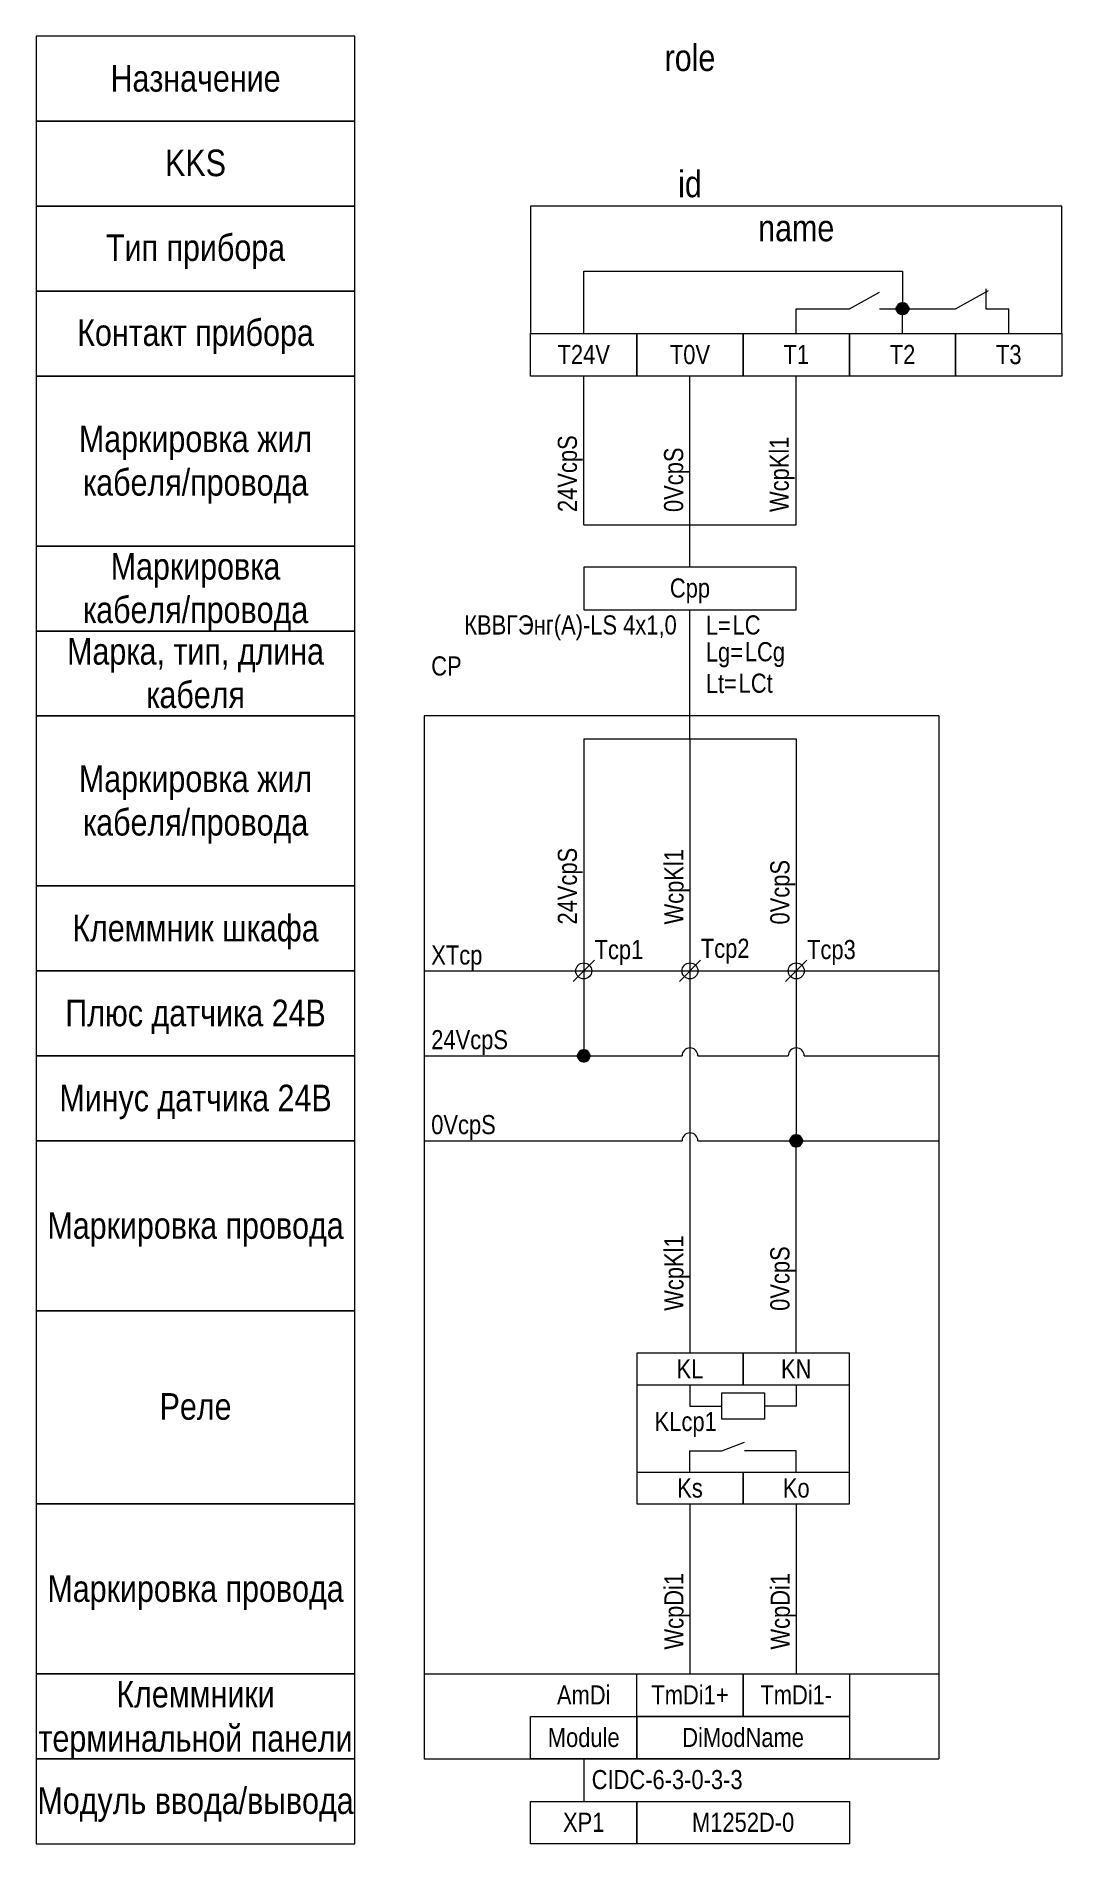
# Model space of a CAD drawing. Header units: millimetres. Extents: x 20 to 117, y -175 to -5.
import ezdxf

# ---------------------------------------------------------------- set-up
doc = ezdxf.new("R2010")
doc.units = ezdxf.units.MM
doc.header["$MEASUREMENT"] = 0
doc.linetypes.add('1_1', pattern=[2000, 1000, -1000])
doc.linetypes.add('4_2_1_2', pattern=[6702.777624, 3527.777672, -1763.888836, 0, -1411.111116])
for name, color, linetype in [('cp_names', 7, 'Continuous'), ('cp_params_di', 7, 'Continuous'), ('cp_static_di', 7, 'Continuous'), ('cp_static_do', 7, 'Continuous'), ('id_names', 7, 'Continuous'), ('id_params_di', 7, 'Continuous'), ('id_params_do', 7, 'Continuous'), ('id_static_di', 7, 'Continuous'), ('id_static_do', 7, 'Continuous')]:
    doc.layers.add(name, color=color, linetype=linetype)
doc.styles.add('СГЕНЕРИР_СТИЛЬ_1', font='ARIALN.TTF')

msp = doc.modelspace()

# ---------------------------------------------------------------- hatches: boundary and pattern name
at = {"layer": 'cp_static_di', "linetype": 'Continuous', "lineweight": 0, "true_color": 0x000000}
for points in [[(71.13, -101), (71.16, -101.15), (71.24, -101.28), (71.37, -101.37), (71.53, -101.4), (71.68, -101.37), (71.81, -101.28), (71.9, -101.15), (71.93, -101), (71.9, -100.85), (71.81, -100.72), (71.68, -100.63), (71.53, -100.6), (71.37, -100.63), (71.24, -100.72), (71.16, -100.85)], [(91.13, -109), (91.16, -109.15), (91.24, -109.28), (91.37, -109.37), (91.53, -109.4), (91.68, -109.37), (91.81, -109.28), (91.9, -109.15), (91.93, -109), (91.9, -108.85), (91.81, -108.72), (91.68, -108.63), (91.53, -108.6), (91.37, -108.63), (91.24, -108.72), (91.16, -108.85)]]:
    msp.add_hatch(color=18, dxfattribs=at).paths.add_polyline_path(points)
at = {"layer": 'id_static_di', "linetype": 'Continuous', "lineweight": 0, "true_color": 0x000000}
msp.add_hatch(color=18, dxfattribs=at).paths.add_polyline_path([(101.13, -30.66), (101.16, -30.81), (101.24, -30.94), (101.37, -31.03), (101.53, -31.06), (101.68, -31.03), (101.81, -30.94), (101.9, -30.81), (101.93, -30.66), (101.9, -30.5), (101.81, -30.37), (101.68, -30.29), (101.53, -30.26), (101.37, -30.29), (101.24, -30.37), (101.16, -30.5)])

# ---------------------------------------------------------------- linework, layer by layer
at = {"layer": 'cp_names', "color": 7, "linetype": 'Continuous', "lineweight": 15, "ltscale": 100}
for points in [[(20, -85), (50, -85), (50, -69), (20, -69)], [(20, -93), (50, -93), (50, -85), (20, -85)], [(20, -101), (50, -101), (50, -93), (20, -93)], [(20, -109), (50, -109), (50, -101), (20, -101)], [(20, -125), (50, -125), (50, -109), (20, -109)], [(20, -143.18), (50, -143.18), (50, -125), (20, -125)], [(20, -159.18), (50, -159.18), (50, -143.18), (20, -143.18)], [(20, -167.18), (50, -167.18), (50, -159.18), (20, -159.18)], [(20, -175.18), (50, -175.18), (50, -167.18), (20, -167.18)]]:
    msp.add_lwpolyline(points, close=True, dxfattribs=at)
at = {"layer": 'cp_static_di', "color": 7, "linetype": '1_1', "lineweight": 15, "ltscale": 100}
for p, q in [((104.94, -69), (56.53, -69)), ((56.53, -69), (56.53, -167.18)), ((104.94, -69), (104.94, -167.18))]:
    msp.add_line(p, q, dxfattribs=at)
at = {"layer": 'cp_static_di', "color": 7, "linetype": 'Continuous', "lineweight": 15, "ltscale": 100}
for p, q in [((71.53, -71.14), (91.53, -71.14)), ((71.53, -71.14), (71.53, -93)), ((81.53, -71.14), (81.53, -93)), ((91.53, -71.14), (91.53, -93)), ((70.53, -94), (72.53, -92)), ((71.53, -93), (71.53, -100.6)), ((80.53, -94), (82.53, -92)), ((81.53, -93), (81.53, -129)), ((90.53, -94), (92.53, -92)), ((91.53, -93), (91.53, -109)), ((56.53, -101), (80.78, -101)), ((82.28, -101), (90.78, -101)), ((92.28, -101), (104.94, -101)), ((56.53, -109), (80.78, -109)), ((82.28, -109), (104.94, -109)), ((91.53, -129), (91.53, -109.4)), ((81.53, -143.18), (81.53, -159.18)), ((91.53, -143.18), (91.53, -159.18)), ((56.53, -159.18), (104.94, -159.18)), ((56.53, -167.18), (104.94, -167.18))]:
    msp.add_line(p, q, dxfattribs=at)
at = {"layer": 'cp_static_di', "color": 7, "linetype": '4_2_1_2', "lineweight": 15, "ltscale": 100}
msp.add_line((56.53, -93), (104.94, -93), dxfattribs=at)
at = {"layer": 'cp_static_di', "color": 7, "linetype": 'Continuous', "lineweight": 15, "ltscale": 100}
for points in [[(76.53, -143.18), (96.53, -143.18), (96.53, -129), (76.53, -129)], [(76.53, -131.96), (86.53, -131.96), (86.53, -129), (76.53, -129)], [(86.53, -131.96), (96.53, -131.96), (96.53, -129), (86.53, -129)], [(88.53, -132.72), (88.53, -135.21), (84.53, -135.21), (84.53, -132.72)], [(76.53, -143.18), (86.53, -143.18), (86.53, -140.21), (76.53, -140.21)], [(86.53, -143.18), (96.53, -143.18), (96.53, -140.21), (86.53, -140.21)], [(76.53, -159.18), (86.53, -159.18), (86.53, -163.18), (76.53, -163.18)], [(86.53, -159.18), (96.53, -159.18), (96.53, -163.18), (86.53, -163.18)], [(76.53, -163.18), (96.53, -163.18), (96.53, -167.18), (76.53, -167.18)]]:
    msp.add_lwpolyline(points, close=True, dxfattribs=at)
for points in [[(81.53, -131.96), (81.53, -133.96), (84.53, -133.96)], [(91.53, -131.96), (91.53, -133.96), (88.53, -133.96)], [(84.53, -138.18), (86.67, -137.35)], [(81.53, -140.21), (81.53, -138.18), (84.53, -138.18)], [(88.53, -138.18), (86.67, -138.18)], [(91.53, -140.21), (91.53, -138.18), (88.53, -138.18)]]:
    msp.add_lwpolyline(points, dxfattribs=at)
for centre in [(71.53, -93), (81.53, -93), (91.53, -93)]:
    msp.add_circle(centre, 0.75, dxfattribs=at)
at = {"layer": 'cp_static_di', "color": 7, "linetype": 'Continuous', "lineweight": 70, "ltscale": 100}
for centre in [(71.53, -101), (91.53, -109)]:
    msp.add_circle(centre, 0.4, dxfattribs=at)
at = {"layer": 'cp_static_di', "color": 7, "linetype": 'Continuous', "lineweight": 15, "ltscale": 100}
for centre in [(81.53, -101), (91.53, -101), (81.53, -109)]:
    msp.add_arc(centre, 0.75, 0, 180, dxfattribs=at)
at = {"layer": 'cp_static_do', "color": 7, "linetype": 'Continuous', "lineweight": 15, "ltscale": 100}
msp.add_line((71.53, -167.18), (71.53, -171.18), dxfattribs=at)
for points in [[(76.53, -167.18), (66.53, -167.18), (66.53, -163.18), (76.53, -163.18)], [(76.53, -175.18), (66.53, -175.18), (66.53, -171.18), (76.53, -171.18)], [(76.53, -171.18), (96.53, -171.18), (96.53, -175.18), (76.53, -175.18)]]:
    msp.add_lwpolyline(points, close=True, dxfattribs=at)
at = {"layer": 'id_names', "color": 7, "linetype": 'Continuous', "lineweight": 15, "ltscale": 100}
for points in [[(20, -13), (50, -13), (50, -5), (20, -5)], [(20, -21), (50, -21), (50, -13), (20, -13)], [(20, -29), (50, -29), (50, -21), (20, -21)], [(20, -37), (50, -37), (50, -29), (20, -29)], [(20, -53), (50, -53), (50, -37), (20, -37)], [(20, -61), (50, -61), (50, -53), (20, -53)], [(20, -69), (50, -69), (50, -61), (20, -61)]]:
    msp.add_lwpolyline(points, close=True, dxfattribs=at)
at = {"layer": 'id_static_di', "color": 7, "linetype": 'Continuous', "lineweight": 15, "ltscale": 100}
for p, q in [((71.53, -33), (71.53, -27.14)), ((71.53, -27.14), (101.53, -27.14)), ((101.53, -27.14), (101.53, -30.66)), ((109.37, -28.8), (109.37, -30.66)), ((96.53, -30.66), (99.37, -29.09)), ((106.53, -30.66), (109.63, -28.95)), ((91.53, -33), (91.53, -30.66)), ((91.53, -30.66), (96.53, -30.66)), ((99.37, -30.66), (106.53, -30.66)), ((101.53, -33), (101.53, -31.06)), ((109.37, -30.66), (111.53, -30.66)), ((111.53, -33), (111.53, -30.66)), ((81.53, -71.14), (81.53, -59))]:
    msp.add_line(p, q, dxfattribs=at)
for points in [[(66.53, -33), (116.53, -33), (116.53, -21), (66.53, -21)], [(66.53, -33), (76.53, -33), (76.53, -37), (66.53, -37)], [(76.53, -33), (86.53, -33), (86.53, -37), (76.53, -37)], [(86.53, -33), (96.53, -33), (96.53, -37), (86.53, -37)], [(96.53, -33), (106.53, -33), (106.53, -37), (96.53, -37)], [(106.53, -33), (116.53, -33), (116.53, -37), (106.53, -37)]]:
    msp.add_lwpolyline(points, close=True, dxfattribs=at)
at = {"layer": 'id_static_di', "color": 7, "linetype": 'Continuous', "lineweight": 70, "ltscale": 100}
msp.add_circle((101.53, -30.66), 0.4, dxfattribs=at)
at = {"layer": 'id_static_do', "color": 7, "linetype": 'Continuous', "lineweight": 15, "ltscale": 100}
for p, q in [((71.53, -51), (71.53, -37)), ((81.53, -51), (81.53, -37)), ((91.53, -51), (91.53, -37)), ((71.53, -51), (91.53, -51)), ((81.53, -55), (81.53, -51))]:
    msp.add_line(p, q, dxfattribs=at)
msp.add_lwpolyline([(71.53, -59), (91.53, -59), (91.53, -55), (71.53, -55)], close=True, dxfattribs=at)

# ---------------------------------------------------------------- texts
at = {"layer": 'cp_names', "color": 7, "linetype": 'Continuous', "lineweight": 15, "insert": (35, -73.66), "char_height": 2.5, "attachment_point": 2, "line_spacing_factor": 0.982786, "style": 'СГЕНЕРИР_СТИЛЬ_1'}
msp.add_mtext('\\A1;{\\pqc;\\fArial Narrow|b0|i0|c204|p34;Маркировка жил\\P\\pqc;\\fArial Narrow|b0|i0|c204|p34;кабеля/провода}', dxfattribs=at)
at = {"layer": 'cp_names', "color": 7, "linetype": 'Continuous', "lineweight": 15, "char_height": 2.5, "attachment_point": 2, "style": 'СГЕНЕРИР_СТИЛЬ_1'}
for s, insert in [('\\A1;{\\pqc;\\fArial Narrow|b0|i0|c204|p34;Клеммник\\fArial Narrow|b0|i0|c204|p34; шкафа}', (35, -87.72)), ('\\A1;{\\pqc;\\fArial Narrow|b0|i0|c204|p34;Плюс \\fArial Narrow|b0|i0|c204|p34;датчика 24В}', (35, -95.71)), ('\\A1;{\\pqc;\\fArial Narrow|b0|i0|c204|p34;Минус \\fArial Narrow|b0|i0|c204|p34;датчика 24В}', (35, -103.71)), ('\\A1;{\\pqc;\\fArial Narrow|b0|i0|c204|p34;Маркировка \\fArial Narrow|b0|i0|c204|p34;провода}', (35, -115.72)), ('\\A1;{\\pqc;\\fArial Narrow|b0|i0|c204|p34;Реле}', (35, -132.75)), ('\\A1;{\\pqc;\\fArial Narrow|b0|i0|c204|p34;Маркировка \\fArial Narrow|b0|i0|c204|p34;провода}', (35, -149.9)), ('\\A1;{\\pqc;\\fArial Narrow|b0|i0|c204|p34;Модуль ввода/вывода}', (35, -169.86))]:
    msp.add_mtext(s, dxfattribs=dict(at, insert=insert))
at = {"layer": 'cp_names', "color": 7, "linetype": 'Continuous', "lineweight": 15, "insert": (35, -159.84), "char_height": 2.5, "width": 30, "attachment_point": 2, "line_spacing_factor": 0.996518, "style": 'СГЕНЕРИР_СТИЛЬ_1'}
msp.add_mtext('\\A1;{\\pqc;\\fArial Narrow|b0|i0|c204|p34;Клеммник\\fArial Narrow|b0|i0|c204|p34;и терминальной панели}', dxfattribs=at)
at = {"layer": 'cp_params_di', "color": 7, "linetype": 'Continuous', "lineweight": 15, "char_height": 1.8, "style": 'СГЕНЕРИР_СТИЛЬ_1'}
for s, insert, attachment_point in [('\\A1;{\\pql;\\fArial Narrow|b0|i0|c204|p34;CP}', (57.18, -63.39), 1), ('\\A1;{\\pql;\\fArial Narrow|b0|i0|c204|p34;Tcp1}', (72.55, -90.09), 1), ('\\A1;{\\pql;\\fArial Narrow|b0|i0|c204|p34;Tcp2}', (82.55, -89.97), 1), ('\\A1;{\\pql;\\fArial Narrow|b0|i0|c204|p34;Tcp3}', (92.55, -90.09), 1), ('\\A1;{\\pql;\\fArial Narrow|b0|i0|c204|p34;XTcp}', (57.18, -90.6), 1), ('\\A1;{\\pql;\\fArial Narrow|b0|i0|c204|p34;24Vcp\\fArial Narrow|b0|i0|c204|p34;S}', (57.18, -98.57), 1), ('\\A1;{\\pql;\\fArial Narrow|b0|i0|c204|p34;0Vcp\\fArial Narrow|b0|i0|c204|p34;S}', (57.18, -106.57), 1), ('\\A1;{\\pqc;\\fArial Narrow|b0|i0|c204|p34;K\\fArial Narrow|b0|i0|c204|p34;L}', (81.53, -129.56), 2), ('\\A1;{\\pqc;\\fArial Narrow|b0|i0|c204|p34;K\\fArial Narrow|b0|i0|c204|p34;N}', (91.53, -129.56), 2), ('\\A1;{\\pqc;\\fArial Narrow|b0|i0|c204|p34;KLcp\\fArial Narrow|b0|i0|c204|p34;1}', (81.13, -134.52), 2), ('\\A1;{\\pqc;\\fArial Narrow|b0|i0|c204|p34;Ks}', (81.53, -140.78), 2), ('\\A1;{\\pqc;\\fArial Narrow|b0|i0|c204|p34;Ko}', (91.53, -140.78), 2), ('\\A1;{\\pqc;\\fArial Narrow|b0|i0|c204|p34;Am\\fArial Narrow|b0|i0|c204|p34;D\\fArial Narrow|b0|i0|c204|p34;i}', (71.53, -160.26), 2), ('\\A1;{\\pqc;\\fArial Narrow|b0|i0|c204|p34;TmDi1\\fArial Narrow|b0|i0|c204|p34;+}', (81.53, -160.25), 2), ('\\A1;{\\pqc;\\fArial Narrow|b0|i0|c204|p34;TmDi1\\fArial Narrow|b0|i0|c204|p34;-}', (91.53, -160.25), 2), ('\\A1;{\\pqc;\\fArial Narrow|b0|i0|c204|p34;DiModName}', (86.53, -164.26), 2)]:
    msp.add_mtext(s, dxfattribs=dict(at, insert=insert, attachment_point=attachment_point))
at = {"layer": 'cp_params_di', "color": 7, "linetype": 'Continuous', "lineweight": 15, "char_height": 1.8, "attachment_point": 1, "rotation": 90, "style": 'СГЕНЕРИР_СТИЛЬ_1'}
for s, insert in [('\\A1;{\\pql;\\fArial Narrow|b0|i0|c204|p34;24VcpS}', (69.09, -88.63)), ('\\A1;{\\pql;\\fArial Narrow|b0|i0|c204|p34;WcpKl1}', (79.12, -88.63)), ('\\A1;{\\pql;\\fArial Narrow|b0|i0|c204|p34;0VcpS}', (89.09, -88.63)), ('\\A1;{\\pql;\\fArial Narrow|b0|i0|c204|p34;WcpKl\\fArial Narrow|b0|i0|c204|p34;1}', (79.12, -125)), ('\\A1;{\\pql;\\fArial Narrow|b0|i0|c204|p34;0VcpS}', (89.09, -125)), ('\\A1;{\\pql;\\fArial Narrow|b0|i0|c204|p34;WcpDi1}', (79.12, -156.89)), ('\\A1;{\\pql;\\fArial Narrow|b0|i0|c204|p34;WcpDi1}', (89.12, -156.89))]:
    msp.add_mtext(s, dxfattribs=dict(at, insert=insert))
at = {"layer": 'cp_static_do', "color": 7, "linetype": 'Continuous', "lineweight": 15, "char_height": 1.8, "attachment_point": 2, "style": 'СГЕНЕРИР_СТИЛЬ_1'}
for s, insert in [('\\A1;{\\pqc;\\fArial Narrow|b0|i0|c204|p34;Module}', (71.53, -164.26)), ('\\A1;{\\pqc;\\fArial Narrow|b0|i0|c204|p34;XP1}', (71.53, -172.25)), ('\\A1;{\\pqc;\\fArial Narrow|b0|i0|c204|p34;M12\\fArial Narrow|b0|i0|c204|p34;52D\\fArial Narrow|b0|i0|c204|p34;-0}', (86.53, -172.25))]:
    msp.add_mtext(s, dxfattribs=dict(at, insert=insert))
at = {"layer": 'id_names', "color": 7, "linetype": 'Continuous', "lineweight": 15, "char_height": 2.5, "attachment_point": 2, "style": 'СГЕНЕРИР_СТИЛЬ_1'}
for s, insert in [('\\A1;{\\pqc;\\fArial Narrow|b0|i0|c204|p34;Назначение}', (35, -7.72)), ('\\A1;{\\pqc;\\fArial Narrow|b0|i0|c204|p34;KKS}', (35, -15.68)), ('\\A1;{\\pqc;\\fArial Narrow|b0|i0|c204|p34;Тип прибора}', (35, -23.66)), ('\\A1;{\\pqc;\\fArial Narrow|b0|i0|c204|p34;Контакт прибора}', (35, -31.66))]:
    msp.add_mtext(s, dxfattribs=dict(at, insert=insert))
for s, insert, line_spacing_factor in [('\\A1;{\\pqc;\\fArial Narrow|b0|i0|c204|p34;Маркировка жил\\P\\pqc;\\fArial Narrow|b0|i0|c204|p34;кабеля/провода}', (35, -41.66), 0.982786), ('\\A1;{\\pqc;\\fArial Narrow|b0|i0|c204|p34;Маркировка\\P\\pqc;\\fArial Narrow|b0|i0|c204|p34;кабеля/провода}', (35, -53.66), 0.982786), ('\\A1;{\\pqc;\\fArial Narrow|b0|i0|c204|p34;Марка, тип\\fArial Narrow|b0|i0|c204|p34;, длина\\P\\pqc;\\fArial Narrow|b0|i0|c204|p34;кабеля}', (35, -61.66), 0.98101)]:
    msp.add_mtext(s, dxfattribs=dict(at, insert=insert, line_spacing_factor=line_spacing_factor))
at = {"layer": 'id_params_di', "color": 7, "linetype": 'Continuous', "lineweight": 15, "char_height": 2.5, "attachment_point": 2, "style": 'СГЕНЕРИР_СТИЛЬ_1'}
for s, insert, width in [('\\A1;{\\pqc;\\fArial Narrow|b0|i0|c204|p34;role}', (81.53, -5.78), 50), ('\\A1;{\\pqc;\\fArial Narrow|b0|i0|c204|p34;id}', (81.53, -17.66), 50), ('\\A1;{\\pqc;\\fArial Narrow|b0|i0|c204|p34;name}', (91.53, -21.81), 40)]:
    msp.add_mtext(s, dxfattribs=dict(at, insert=insert, width=width))
at = {"layer": 'id_params_di', "color": 7, "linetype": 'Continuous', "lineweight": 15, "char_height": 1.8, "style": 'СГЕНЕРИР_СТИЛЬ_1'}
for s, insert, attachment_point in [('\\A1;{\\pqc;\\fArial Narrow|b0|i0|c204|p34;T\\fArial Narrow|b0|i0|c204|p34;24V}', (71.53, -34.07), 2), ('\\A1;{\\pqc;\\fArial Narrow|b0|i0|c204|p34;T0V}', (81.53, -34.07), 2), ('\\A1;{\\pqc;\\fArial Narrow|b0|i0|c204|p34;T1}', (91.53, -34.07), 2), ('\\A1;{\\pqc;\\fArial Narrow|b0|i0|c204|p34;T2}', (101.53, -34.07), 2), ('\\A1;{\\pqc;\\fArial Narrow|b0|i0|c204|p34;T\\fArial Narrow|b0|i0|c204|p34;3}', (111.53, -34.07), 2), ('\\A1;{\\pql;\\fArial Narrow|b0|i0|c204|p34;LC}', (85.54, -59.53), 1), ('\\A1;{\\pql;\\fArial Narrow|b0|i0|c204|p34;LCg}', (86.69, -62.05), 1), ('\\A1;{\\pql;\\fArial Narrow|b0|i0|c204|p34;LCt}', (86.11, -65.01), 1)]:
    msp.add_mtext(s, dxfattribs=dict(at, insert=insert, attachment_point=attachment_point))
at = {"layer": 'id_params_di', "color": 7, "linetype": 'Continuous', "lineweight": 15, "char_height": 1.8, "attachment_point": 1, "rotation": 90, "style": 'СГЕНЕРИР_СТИЛЬ_1'}
for s, insert in [('\\A1;{\\pql;\\fArial Narrow|b0|i0|c204|p34;24VcpS}', (69.09, -49.8)), ('\\A1;{\\pql;\\fArial Narrow|b0|i0|c204|p34;0VcpS}', (79.09, -49.8)), ('\\A1;{\\pql;\\fArial Narrow|b0|i0|c204|p34;WcpKl1}', (89.03, -49.8))]:
    msp.add_mtext(s, dxfattribs=dict(at, insert=insert))
at = {"layer": 'id_params_do', "color": 7, "linetype": 'Continuous', "lineweight": 15, "insert": (81.53, -56.05), "char_height": 1.8, "attachment_point": 2, "style": 'СГЕНЕРИР_СТИЛЬ_1'}
msp.add_mtext('\\A1;{\\pqc;\\fArial Narrow|b0|i0|c204|p34;C\\fArial Narrow|b0|i0|c204|p34;pp}', dxfattribs=at)
at = {"layer": 'id_static_di', "color": 7, "linetype": 'Continuous', "lineweight": 15, "char_height": 1.8, "attachment_point": 1, "style": 'СГЕНЕРИР_СТИЛЬ_1'}
for s, insert in [('\\A1;{\\pql;\\fArial Narrow|b0|i0|c204|p34;КВВГ\\fArial Narrow|b0|i0|c204|p34;Э\\fArial Narrow|b0|i0|c204|p34;нг(А)-LS \\fArial Narrow|b0|i0|c204|p34;4\\fArial Narrow|b0|i0|c204|p34;х1,0}', (60.29, -59.53)), ('\\A1;{\\pql;\\fArial Narrow|b0|i0|c204|p34;L=}', (83.02, -59.56)), ('\\A1;{\\pql;\\fArial Narrow|b0|i0|c204|p34;Lg=}', (83.02, -62.08)), ('\\A1;{\\pql;\\fArial Narrow|b0|i0|c204|p34;Lt=}', (83.02, -65.04)), ('\\A1;{\\pql;\\fArial Narrow|b0|i0|c204|p34;CIDC-6-3-0-3-3}', (72.28, -168.23))]:
    msp.add_mtext(s, dxfattribs=dict(at, insert=insert))

doc.saveas('drawing.dxf')
